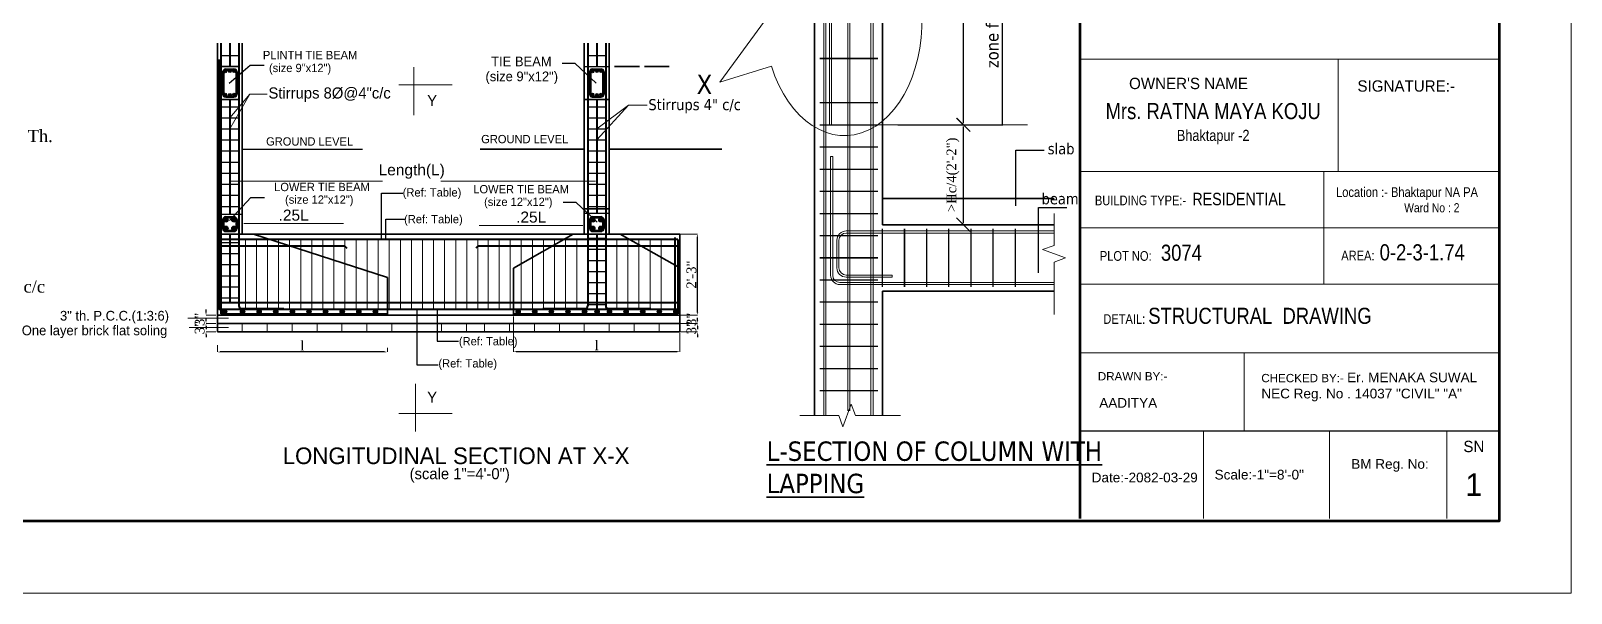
# Model space of a CAD drawing. Header units: inches. Extents: x -12073856 to 12321241, y -1226296 to 1319224.
# Drawn here: x 122384 to 123496, y 44299 to 44705 of the extents above; entities that cross this region are included whole.
import ezdxf

# ---------------------------------------------------------------- set-up
doc = ezdxf.new("R2010")
doc.units = ezdxf.units.IN
doc.header["$MEASUREMENT"] = 0
doc.header["$PDMODE"] = 35
doc.linetypes.add('ACAD_ISO04W100', pattern=[30, 24, -3, 0, -3])
for name, color, linetype, lineweight in [('BORDER', 7, 'Continuous', 60), ('cl', 4, 'ACAD_ISO04W100', 15), ('DIM', 6, 'Continuous', 9), ('DIMENTION', 140, 'Continuous', 0), ('dimentions', 5, 'Continuous', 9), ('Hatch', 9, 'Continuous', 9), ('OUTLINE', 1, 'Continuous', 25), ('REINFORCEMENT', 2, 'Continuous', 40), ('Sill', 4, 'Continuous', 0), ('STIRRUPS', 14, 'Continuous', 18), ('TEXT', 255, 'Continuous', 35), ('tiles', 30, 'Continuous', 5), ('TRENCH', 1, 'Continuous', 35), ('TXT', 114, 'Continuous', 13), ('WALL', 1, 'Continuous', 30), ('Window', 3, 'Continuous', 0)]:
    doc.layers.add(name, color=color, linetype=linetype, lineweight=lineweight)
doc.styles.add('CEN', font='GOTHIC.TTF')
doc.styles.add('PAGE LAYOUT', font='comic.ttf', dxfattribs={"height": 8})
doc.styles.add('S-111', font='tahoma.ttf', dxfattribs={"height": 8})
doc.styles.add('SEN', font='GOTHIC.TTF')
doc.styles.get("Standard").update_dxf_attribs({"font": 'arial.ttf'})
doc.styles.add('style4', font='ARIALN.TTF', dxfattribs={"height": 11})
doc.styles.add('TAHOMA', font='tahoma.ttf', dxfattribs={"height": 9})
doc.styles.add('Text', font='GOTHIC.TTF', dxfattribs={"height": 6})
doc.styles.add('TEXT-4', font='times.ttf', dxfattribs={"height": 7})
doc.styles.add('TIMES 48', font='times.ttf', dxfattribs={"height": 4})
doc.styles.add('times new roman', font='times.ttf', dxfattribs={"height": 7})
doc.dimstyles.new('ARROW', dxfattribs={"dimscale": 96, "dimtxt": 9, "dimasz": 0.125, "dimexe": 0.078125, "dimexo": 0.09375, "dimgap": 0.03125, "dimtad": 1, "dimdec": 0, "dimzin": 3, "dimdsep": 46, "dimlunit": 4, "dimtxsty": 'TAHOMA', "dimcen": 0.09375, "dimclrd": 256, "dimclre": 256, "dimclrt": 256, "dimadec": 0, "dimazin": 0, "dimtfac": 1, "dimtdec": 0, "dimtmove": 0, "dimatfit": 3, "dimfxl": 1, "dimfrac": 2, "dimtolj": 1, "dimtzin": 0, "dimarcsym": 0})
doc.dimstyles.new('DIM-4', dxfattribs={"dimtxt": 4, "dimasz": 2, "dimexe": 0, "dimexo": 1, "dimgap": 1, "dimtad": 1, "dimdec": 0, "dimlfac": 0.5, "dimzin": 3, "dimdsep": 46, "dimlunit": 4, "dimtxsty": 'TEXT-4', "dimcen": 0.09, "dimadec": 0, "dimazin": 0, "dimtfac": 1, "dimtdec": 0, "dimtix": 1, "dimtofl": 0, "dimtmove": 2, "dimatfit": 2, "dimfxl": 1, "dimtolj": 1, "dimtzin": 0, "dimlwe": 5, "dimarcsym": 0})
doc.dimstyles.new("gan2'", dxfattribs={"dimscale": 96, "dimtxt": 0.09375, "dimasz": 0.012, "dimexe": 0.09375, "dimexo": 0.15625, "dimgap": 0.03, "dimtad": 1, "dimdec": 1, "dimlfac": 0.25, "dimzin": 3, "dimdsep": 46, "dimlunit": 4, "dimtxsty": 'times new roman', "dimblk": 'gg', "dimcen": 0.09375, "dimdle": 0.09375, "dimse1": 1, "dimse2": 1, "dimclre": 34, "dimadec": 0, "dimazin": 0, "dimtfac": 1, "dimtdec": 1, "dimtix": 1, "dimtmove": 0, "dimatfit": 3, "dimfxl": 1, "dimfrac": 2, "dimtolj": 1, "dimtzin": 1, "dimarcsym": 0})
doc.dimstyles.new('my dimension', dxfattribs={"dimtxt": 8, "dimasz": 1, "dimexe": 6, "dimexo": 12, "dimgap": 2, "dimtad": 1, "dimdec": 0, "dimrnd": 1.38778e-17, "dimzin": 4, "dimdsep": 46, "dimlunit": 3, "dimtxsty": 'Standard', "dimblk": 'ARROW', "dimcen": 0, "dimse1": 1, "dimse2": 1, "dimclrd": 256, "dimclre": 256, "dimclrt": 256, "dimadec": 5, "dimazin": 0, "dimtfac": 1, "dimtdec": 0, "dimtix": 1, "dimtmove": 2, "dimatfit": 1, "dimfxl": 1, "dimtolj": 1, "dimtzin": 0, "dimlwd": -1, "dimlwe": -1, "dimarcsym": 0})

# ---------------------------------------------------------------- blocks, each defined once
blk = doc.blocks.new('*D863')
at = {"layer": 'Defpoints', "color": 0, "transparency": 16777216}
for p in [(880178.7, -15199.2), (880298.9, -15211.2), (880178.7, -15225.6)]:
    blk.add_point(p, dxfattribs=at)
at = {"layer": 'DIM', "color": 0, "lineweight": 5, "transparency": 16777216}
for p, q in [((880178.7, -15200.2), (880178.7, -15225.6)), ((880298.9, -15212.2), (880298.9, -15225.6))]:
    blk.add_line(p, q, dxfattribs=at)
at = {"layer": 'DIM', "color": 0, "lineweight": -2, "transparency": 16777216}
blk.add_line((880296.9, -15225.6), (880180.7, -15225.6), dxfattribs=at)
at = {"layer": 'DIM', "color": 0, "transparency": 16777216}
for points in [[(880180.7, -15225.2), (880180.7, -15225.9), (880178.7, -15225.6)], [(880296.9, -15225.2), (880296.9, -15225.9), (880298.9, -15225.6)]]:
    blk.add_solid(points, dxfattribs=at)
at = {"layer": 'DIM', "color": 0, "transparency": 16777216, "insert": (880238.8, -15221), "char_height": 7, "attachment_point": 5, "style": 'TEXT-4'}
blk.add_mtext('\\A1;l', dxfattribs=at)
blk = doc.blocks.new('*D864')
at = {"layer": 'Defpoints', "color": 0, "transparency": 16777216}
for p in [(879964.8, -15219.8), (880087.6, -15221.7), (879964.8, -15225.8)]:
    blk.add_point(p, dxfattribs=at)
at = {"layer": 'DIM', "color": 0, "lineweight": 5, "transparency": 16777216}
for p, q in [((879964.8, -15220.8), (879964.8, -15225.8)), ((880087.6, -15222.7), (880087.6, -15225.8))]:
    blk.add_line(p, q, dxfattribs=at)
at = {"layer": 'DIM', "color": 0, "lineweight": -2, "transparency": 16777216}
blk.add_line((880085.6, -15225.8), (879966.8, -15225.8), dxfattribs=at)
at = {"layer": 'DIM', "color": 0, "transparency": 16777216}
for points in [[(879966.8, -15225.5), (879966.8, -15226.2), (879964.8, -15225.8)], [(880085.6, -15225.5), (880085.6, -15226.2), (880087.6, -15225.8)]]:
    blk.add_solid(points, dxfattribs=at)
at = {"layer": 'DIM', "color": 0, "transparency": 16777216, "insert": (880026.2, -15221.2), "char_height": 7, "attachment_point": 5, "style": 'TEXT-4'}
blk.add_mtext('\\A1;l', dxfattribs=at)
blk = doc.blocks.new('*D865')
at = {"layer": 'Defpoints', "color": 0, "transparency": 16777216}
for p in [(879956.6, -15199.2), (879964.8, -15199.2), (879964.8, -15205.2)]:
    blk.add_point(p, dxfattribs=at)
at = {"layer": 'DIM', "color": 0, "lineweight": -2, "transparency": 16777216}
for p, q in [((879956.6, -15197.2), (879956.6, -15195.2)), ((879956.6, -15207.2), (879956.6, -15209.2))]:
    blk.add_line(p, q, dxfattribs=at)
at = {"layer": 'DIM', "color": 0, "lineweight": 5, "transparency": 16777216}
for p, q in [((879963.8, -15199.2), (879956.6, -15199.2)), ((879963.8, -15205.2), (879956.6, -15205.2))]:
    blk.add_line(p, q, dxfattribs=at)
at = {"layer": 'DIM', "color": 0, "transparency": 16777216}
for points in [[(879956.2, -15197.2), (879956.9, -15197.2), (879956.6, -15199.2)], [(879956.2, -15207.2), (879956.9, -15207.2), (879956.6, -15205.2)]]:
    blk.add_solid(points, dxfattribs=at)
at = {"layer": 'DIM', "color": 0, "transparency": 16777216, "insert": (879952, -15202.2), "char_height": 7, "attachment_point": 5, "rotation": 90, "style": 'TEXT-4'}
blk.add_mtext('\\A1;3"', dxfattribs=at)
blk = doc.blocks.new('*D866')
at = {"layer": 'Defpoints', "color": 0, "transparency": 16777216}
for p in [(879956.6, -15205.2), (879964.8, -15205.2), (879964.8, -15211.2)]:
    blk.add_point(p, dxfattribs=at)
at = {"layer": 'DIM', "color": 0, "lineweight": -2, "transparency": 16777216}
for p, q in [((879956.6, -15203.2), (879956.6, -15201.2)), ((879956.6, -15213.2), (879956.6, -15215.2))]:
    blk.add_line(p, q, dxfattribs=at)
at = {"layer": 'DIM', "color": 0, "lineweight": 5, "transparency": 16777216}
for p, q in [((879963.8, -15205.2), (879956.6, -15205.2)), ((879963.8, -15211.2), (879956.6, -15211.2))]:
    blk.add_line(p, q, dxfattribs=at)
at = {"layer": 'DIM', "color": 0, "transparency": 16777216}
for points in [[(879956.2, -15203.2), (879956.9, -15203.2), (879956.6, -15205.2)], [(879956.2, -15213.2), (879956.9, -15213.2), (879956.6, -15211.2)]]:
    blk.add_solid(points, dxfattribs=at)
at = {"layer": 'DIM', "color": 0, "transparency": 16777216, "insert": (879952, -15208.2), "char_height": 7, "attachment_point": 5, "rotation": 90, "style": 'TEXT-4'}
blk.add_mtext('\\A1;3"', dxfattribs=at)
blk = doc.blocks.new('*D867')
at = {"layer": 'Defpoints', "color": 0, "transparency": 16777216}
for p in [(880298, -15140.6), (880311.8, -15140.6), (880298, -15199.2)]:
    blk.add_point(p, dxfattribs=at)
at = {"layer": 'DIM', "color": 0, "lineweight": 5, "transparency": 16777216}
for p, q in [((880299, -15140.6), (880311.8, -15140.6)), ((880299, -15199.2), (880311.8, -15199.2))]:
    blk.add_line(p, q, dxfattribs=at)
at = {"layer": 'DIM', "color": 0, "lineweight": -2, "transparency": 16777216}
blk.add_line((880311.8, -15197.2), (880311.8, -15142.6), dxfattribs=at)
at = {"layer": 'DIM', "color": 0, "transparency": 16777216}
for points in [[(880311.5, -15142.6), (880312.2, -15142.6), (880311.8, -15140.6)], [(880311.5, -15197.2), (880312.2, -15197.2), (880311.8, -15199.2)]]:
    blk.add_solid(points, dxfattribs=at)
at = {"layer": 'DIM', "color": 0, "transparency": 16777216, "insert": (880307.3, -15169.9), "char_height": 7, "attachment_point": 5, "rotation": 90, "style": 'TEXT-4'}
blk.add_mtext('\\A1;2\'-3"', dxfattribs=at)
blk = doc.blocks.new('*D868')
at = {"layer": 'Defpoints', "color": 0, "transparency": 16777216}
for p in [(880298, -15199.2), (880311.8, -15199.2), (880298, -15205.2)]:
    blk.add_point(p, dxfattribs=at)
at = {"layer": 'DIM', "color": 0, "lineweight": 5, "transparency": 16777216}
for p, q in [((880299, -15199.2), (880311.8, -15199.2)), ((880299, -15205.2), (880311.8, -15205.2))]:
    blk.add_line(p, q, dxfattribs=at)
at = {"layer": 'DIM', "color": 0, "lineweight": -2, "transparency": 16777216}
for p, q in [((880311.8, -15197.2), (880311.8, -15195.2)), ((880311.8, -15207.2), (880311.8, -15209.2))]:
    blk.add_line(p, q, dxfattribs=at)
at = {"layer": 'DIM', "color": 0, "transparency": 16777216}
for points in [[(880311.5, -15197.2), (880312.2, -15197.2), (880311.8, -15199.2)], [(880311.5, -15207.2), (880312.2, -15207.2), (880311.8, -15205.2)]]:
    blk.add_solid(points, dxfattribs=at)
at = {"layer": 'DIM', "color": 0, "transparency": 16777216, "insert": (880307.3, -15202.2), "char_height": 7, "attachment_point": 5, "rotation": 90, "style": 'TEXT-4'}
blk.add_mtext('\\A1;3"', dxfattribs=at)
blk = doc.blocks.new('*D869')
at = {"layer": 'Defpoints', "color": 0, "transparency": 16777216}
for p in [(880298, -15205.2), (880298, -15211.2), (880311.8, -15205.2)]:
    blk.add_point(p, dxfattribs=at)
at = {"layer": 'DIM', "color": 0, "lineweight": -2, "transparency": 16777216}
for p, q in [((880311.8, -15203.2), (880311.8, -15201.2)), ((880311.8, -15213.2), (880311.8, -15215.2))]:
    blk.add_line(p, q, dxfattribs=at)
at = {"layer": 'DIM', "color": 0, "lineweight": 5, "transparency": 16777216}
for p, q in [((880299, -15205.2), (880311.8, -15205.2)), ((880299, -15211.2), (880311.8, -15211.2))]:
    blk.add_line(p, q, dxfattribs=at)
at = {"layer": 'DIM', "color": 0, "transparency": 16777216}
for points in [[(880311.5, -15203.2), (880312.2, -15203.2), (880311.8, -15205.2)], [(880311.5, -15213.2), (880312.2, -15213.2), (880311.8, -15211.2)]]:
    blk.add_solid(points, dxfattribs=at)
at = {"layer": 'DIM', "color": 0, "transparency": 16777216, "insert": (880307.3, -15208.2), "char_height": 7, "attachment_point": 5, "rotation": 90, "style": 'TEXT-4'}
blk.add_mtext('\\A1;3"', dxfattribs=at)
blk = doc.blocks.new('ARROW')
at = {"layer": 'Hatch'}
h = blk.add_hatch(color=256, dxfattribs=at)
h.dxf.hatch_style = 1
h.paths.add_polyline_path([(12191115.8, -1270860.1), (12191485.4, -1270660.1), (12191115.8, -1270660.1)])
for p, q in [((12191115.8, -1270860.1), (12191115.8, -1270060.1)), ((12191015.8, -1270160.1), (12196382.9, -1270160.1)), ((12191485.4, -1270660.1), (12190746.1, -1270660.1)), ((12190746.1, -1270660.1), (12191115.8, -1270860.1)), ((12191485.4, -1270660.1), (12191115.8, -1270860.1))]:
    blk.add_line(p, q, dxfattribs=at)
blk = doc.blocks.new('*D860')
at = {"layer": 'Defpoints', "color": 0, "transparency": 16777216}
for p in [(880238.9, -15102.5), (879973.8, -15140.6), (880238.9, -15140.6)]:
    blk.add_point(p, dxfattribs=at)
at = {"layer": 'dimentions', "transparency": 16777216}
for p, q in [((879974.8, -15102.5), (880084.2, -15102.5)), ((880237.9, -15102.5), (880126.2, -15102.5))]:
    blk.add_line(p, q, dxfattribs=at)
at = {"layer": 'dimentions', "transparency": 16777216, "rotation": 180}
blk.add_blockref('ARROW', (879973.8, -15102.5), dxfattribs=at)
at = {"layer": 'dimentions', "transparency": 16777216}
blk.add_blockref('ARROW', (880238.9, -15102.5), dxfattribs=at)
at = {"layer": 'dimentions', "transparency": 16777216, "insert": (880105.2, -15095.4), "char_height": 8, "attachment_point": 5}
blk.add_mtext('\\A1;Length(L)', dxfattribs=at)
blk = doc.blocks.new('*D861')
at = {"layer": 'cl', "linetype": 'Continuous', "transparency": 16777216}
blk.add_line((879983.8, -15133.1), (880056, -15133.1), dxfattribs=at)
at = {"layer": 'Defpoints', "color": 0, "linetype": 'Continuous', "transparency": 16777216}
for p in [(880057, -15133.1), (879982.8, -15140.6), (880057, -15149.3)]:
    blk.add_point(p, dxfattribs=at)
at = {"layer": 'cl', "linetype": 'Continuous', "transparency": 16777216, "rotation": 180}
blk.add_blockref('ARROW', (879982.8, -15133.1), dxfattribs=at)
at = {"layer": 'cl', "linetype": 'Continuous', "transparency": 16777216}
blk.add_blockref('ARROW', (880057, -15133.1), dxfattribs=at)
at = {"layer": 'cl', "linetype": 'Continuous', "lineweight": 30, "transparency": 16777216, "insert": (880019.9, -15127), "char_height": 8, "attachment_point": 5}
blk.add_mtext('\\A1;.25L', dxfattribs=at)
blk = doc.blocks.new('*D862')
at = {"layer": 'cl', "linetype": 'Continuous', "transparency": 16777216}
blk.add_line((880154, -15134.5), (880228.9, -15134.5), dxfattribs=at)
at = {"layer": 'Defpoints', "color": 0, "linetype": 'Continuous', "transparency": 16777216}
for p in [(880229.9, -15134.5), (880229.9, -15140.6), (880153, -15149.3)]:
    blk.add_point(p, dxfattribs=at)
at = {"layer": 'cl', "linetype": 'Continuous', "transparency": 16777216, "rotation": 180}
blk.add_blockref('ARROW', (880153, -15134.5), dxfattribs=at)
at = {"layer": 'cl', "linetype": 'Continuous', "transparency": 16777216}
blk.add_blockref('ARROW', (880229.9, -15134.5), dxfattribs=at)
at = {"layer": 'cl', "linetype": 'Continuous', "lineweight": 30, "transparency": 16777216, "insert": (880191.5, -15128.4), "char_height": 8, "attachment_point": 5}
blk.add_mtext('\\A1;.25L', dxfattribs=at)
blk = doc.blocks.new('gg')
at = {"layer": 'DIM'}
for p, q in [((-4.24, -4.24), (4.24, 4.24)), ((0, 6), (0, -6))]:
    blk.add_line(p, q, dxfattribs=at)
blk = doc.blocks.new('*D902')
at = {"layer": 'Defpoints', "color": 0, "lineweight": -2, "transparency": 16777216}
for p in [(78053, 75275.3), (78128.7, 75275.3), (78090.6, 75203.2)]:
    blk.add_point(p, dxfattribs=at)
at = {"layer": 'DIM', "color": 0, "lineweight": -2, "transparency": 16777216}
blk.add_line((78128.7, 75204.3), (78128.7, 75274.2), dxfattribs=at)
at = {"layer": 'DIM', "color": 0, "lineweight": -2, "transparency": 16777216, "xscale": 1.152, "yscale": 1.152, "zscale": 1.152}
for p, rotation in [((78128.7, 75275.3), 90), ((78128.7, 75203.2), 270)]:
    blk.add_blockref('gg', p, dxfattribs=dict(at, rotation=rotation))
at = {"layer": 'DIM', "color": 0, "transparency": 16777216, "insert": (78121.2, 75239.2), "char_height": 7, "attachment_point": 5, "rotation": 90, "style": 'times new roman'}
blk.add_mtext('\\A1;>Hc/4(2\'-2")', dxfattribs=at)
blk = doc.blocks.new('*D903')
at = {"layer": 'Defpoints', "color": 0, "lineweight": -2, "transparency": 16777216}
for p in [(78128.8, 75527), (78128.8, 75527), (78053, 75275.3)]:
    blk.add_point(p, dxfattribs=at)
at = {"layer": 'DIM', "color": 0, "lineweight": -2, "transparency": 16777216}
blk.add_line((78128.8, 75276.5), (78128.8, 75525.8), dxfattribs=at)
at = {"layer": 'DIM', "color": 0, "lineweight": -2, "transparency": 16777216, "xscale": 1.152, "yscale": 1.152, "zscale": 1.152}
for p, rotation in [((78128.8, 75527), 90), ((78128.8, 75275.3), 270)]:
    blk.add_blockref('gg', p, dxfattribs=dict(at, rotation=rotation))
at = {"layer": 'DIM', "color": 0, "transparency": 16777216, "insert": (78121.2, 75401.2), "char_height": 7, "attachment_point": 5, "rotation": 90, "style": 'times new roman'}
blk.add_mtext('\\A1;<Hc/2(4\'-4")', dxfattribs=at)
blk = doc.blocks.new('*D904')
at = {"layer": 'Defpoints', "color": 0, "lineweight": -2, "transparency": 16777216}
for p in [(78157, 75527), (78157, 75527), (78081.2, 75275.3)]:
    blk.add_point(p, dxfattribs=at)
at = {"layer": 'DIM', "lineweight": -2, "transparency": 16777216}
for p, q in [((78156.9, 75527), (78156.9, 75527)), ((78157, 75275.5), (78157, 75526.9)), ((78081.3, 75275.3), (78157.1, 75275.3))]:
    blk.add_line(p, q, dxfattribs=at)
for points in [[(78157, 75526.9), (78157, 75526.9), (78157, 75527)], [(78157, 75275.5), (78157, 75275.5), (78157, 75275.3)]]:
    blk.add_solid(points, dxfattribs=at)
at = {"layer": 'DIM', "transparency": 16777216, "insert": (78150.9, 75401.2), "char_height": 9, "attachment_point": 5, "rotation": 90, "style": 'TAHOMA'}
blk.add_mtext('\\A1;zone for splicing of column bars', dxfattribs=at)
blk = doc.blocks.new('REIURETT')
at = {"layer": 'DIMENTION'}
for points in [[(879972.5, -15130.4, 1), (879969.5, -15130.4, 1)], [(879969.5, -15136.4, 1), (879972.5, -15136.4, 1)], [(879975.2, -15130.4, 1), (879978.2, -15130.4, 1)], [(879975.2, -15136.4, 1), (879978.2, -15136.4, 1)], [(880237.6, -15130.4, 1), (880234.6, -15130.4, 1)], [(880234.6, -15136.4, 1), (880237.6, -15136.4, 1)], [(880240.3, -15130.4, 1), (880243.3, -15130.4, 1)], [(880240.3, -15136.4, 1), (880243.3, -15136.4, 1)], [(879968.5, -15196.7, 1), (879971.5, -15196.7, 1)], [(879981.5, -15196.7, 1), (879984.5, -15196.7, 1)], [(879993.5, -15196.7, 1), (879996.5, -15196.7, 1)], [(880008.6, -15196.7, 0.339525), (880007.4, -15195.2), (880006.6, -15195.2, 0.339525), (880005.5, -15196.7, 0.359682), (880006.7, -15198.2), (880007.3, -15198.2, 0.359682)], [(880020.6, -15196.7, 0.339525), (880019.4, -15195.2), (880018.6, -15195.2, 0.339525), (880017.5, -15196.7, 0.359682), (880018.7, -15198.2), (880019.3, -15198.2, 0.359682)], [(880032.6, -15196.7, 0.339525), (880031.4, -15195.2), (880030.6, -15195.2, 0.339525), (880029.5, -15196.7, 0.359682), (880030.7, -15198.2), (880031.3, -15198.2, 0.359682)], [(880044.6, -15196.7, 0.339525), (880043.4, -15195.2), (880042.6, -15195.2, 0.339525), (880041.5, -15196.7, 0.359682), (880042.7, -15198.2), (880043.3, -15198.2, 0.359682)], [(880056.6, -15196.7, 0.339525), (880055.4, -15195.2), (880054.6, -15195.2, 0.339525), (880053.5, -15196.7, 0.359682), (880054.7, -15198.2), (880055.3, -15198.2, 0.359682)], [(880068.6, -15196.7, 0.339525), (880067.4, -15195.2), (880066.6, -15195.2, 0.339525), (880065.5, -15196.7, 0.359682), (880066.7, -15198.2), (880067.3, -15198.2, 0.359682)], [(880080.6, -15196.7, 0.339525), (880079.4, -15195.2), (880078.6, -15195.2, 0.339525), (880077.5, -15196.7, 0.359682), (880078.7, -15198.2), (880079.3, -15198.2, 0.359682)], [(880183.7, -15196.7, 0.339525), (880182.5, -15195.2), (880181.7, -15195.2, 0.339525), (880180.6, -15196.7, 0.359682), (880181.9, -15198.2), (880182.4, -15198.2, 0.359682)], [(880195.7, -15196.7, 0.339525), (880194.5, -15195.2), (880193.7, -15195.2, 0.339525), (880192.6, -15196.7, 0.359682), (880193.9, -15198.2), (880194.4, -15198.2, 0.359682)], [(880207.7, -15196.7, 0.339525), (880206.5, -15195.2), (880205.7, -15195.2, 0.339525), (880204.6, -15196.7, 0.359682), (880205.9, -15198.2), (880206.4, -15198.2, 0.359682)], [(880219.7, -15196.7, 0.339525), (880218.5, -15195.2), (880217.7, -15195.2, 0.339525), (880216.6, -15196.7, 0.359682), (880217.9, -15198.2), (880218.4, -15198.2, 0.359682)], [(880231.7, -15196.7, 0.339525), (880230.5, -15195.2), (880229.7, -15195.2, 0.339525), (880228.6, -15196.7, 0.359682), (880229.9, -15198.2), (880230.4, -15198.2, 0.359682)], [(880240.7, -15196.7, 0.339525), (880239.5, -15195.2), (880238.7, -15195.2, 0.339525), (880237.6, -15196.7, 0.359682), (880238.9, -15198.2), (880239.4, -15198.2, 0.359682)], [(880249.7, -15196.7, 0.339525), (880248.5, -15195.2), (880247.7, -15195.2, 0.339525), (880246.6, -15196.7, 0.359682), (880247.9, -15198.2), (880248.4, -15198.2, 0.359682)], [(880261.7, -15196.7, 0.339525), (880260.5, -15195.2), (880259.7, -15195.2, 0.339525), (880258.6, -15196.7, 0.359682), (880259.9, -15198.2), (880260.4, -15198.2, 0.359682)], [(880273.7, -15196.7, 0.339525), (880272.5, -15195.2), (880271.7, -15195.2, 0.339525), (880270.6, -15196.7, 0.359682), (880271.9, -15198.2), (880272.4, -15198.2, 0.359682)], [(880285.7, -15196.7, 0.339525), (880284.5, -15195.2), (880283.7, -15195.2, 0.339525), (880282.6, -15196.7, 0.359682), (880283.9, -15198.2), (880284.4, -15198.2, 0.359682)], [(880297.7, -15196.7, 0.339525), (880296.5, -15195.2), (880295.7, -15195.2, 0.339525), (880294.6, -15196.7, 0.359682), (880295.9, -15198.2), (880296.4, -15198.2, 0.359682)]]:
    blk.add_hatch(color=256, dxfattribs=at).paths.add_polyline_path(points)
at = {"layer": 'dimentions'}
for points in [[(879971.4, -15023.2, 1), (879969.6, -15023.2, 1)], [(879974.7, -15022.9, 1), (879972.9, -15022.9, 1)], [(879977.7, -15023.1, 1), (879975.9, -15023.1, 1)], [(880236.7, -15023.2, 1), (880234.9, -15023.2, 1)], [(880240, -15022.9, 1), (880238.2, -15022.9, 1)], [(880242.9, -15023.1, 1), (880241.1, -15023.1, 1)], [(879971.4, -15039.7, -1), (879969.6, -15039.7, -1)], [(879974.7, -15040, -1), (879972.9, -15040, -1)], [(879977.7, -15039.8, -1), (879975.9, -15039.8, -1)], [(880236.7, -15039.7, -1), (880234.9, -15039.7, -1)], [(880240, -15040, -1), (880238.2, -15040, -1)], [(880242.9, -15039.8, -1), (880241.1, -15039.8, -1)]]:
    blk.add_hatch(color=256, dxfattribs=at).paths.add_polyline_path(points)
at = {"layer": 'DIM'}
for p, q in [((880106.7, -15054.7), (880106.7, -15020.1)), ((880095.9, -15032.8), (880134.4, -15032.8)), ((879973.8, -15064.6), (879988.3, -15039.5)), ((879973.8, -15056.6), (879988.3, -15039.5)), ((880000.8, -15039.5), (879988.3, -15039.5)), ((880238.9, -15072.6), (880261.8, -15047.5)), ((880238.9, -15064.6), (880261.8, -15047.5)), ((880275.3, -15047.5), (880261.8, -15047.5)), ((879943.4, -15201.3), (879972.9, -15201.3)), ((879944.3, -15208.2), (879972.9, -15208.2)), ((880108, -15248.7), (880108, -15283.3)), ((880095.9, -15270.3), (880134.4, -15270.3))]:
    blk.add_line(p, q, dxfattribs=at)
at = {"layer": 'DIM', "color": 1}
for p, q in [((879982.8, -15205.2), (879982.8, -15211.2)), ((880000.8, -15205.2), (880000.8, -15211.2)), ((880018.8, -15205.2), (880018.8, -15211.2)), ((880036.8, -15205.2), (880036.8, -15211.2)), ((880054.8, -15205.2), (880054.8, -15211.2)), ((880072.8, -15205.2), (880072.8, -15211.2)), ((880090.8, -15205.2), (880090.8, -15211.2)), ((880108.8, -15205.2), (880108.8, -15211.2)), ((880126.8, -15205.2), (880126.8, -15211.2)), ((880144.8, -15205.2), (880144.8, -15211.2)), ((880157.9, -15205.2), (880157.9, -15211.2)), ((880175.9, -15205.2), (880175.9, -15211.2)), ((880193.9, -15205.2), (880193.9, -15211.2)), ((880211.9, -15205.2), (880211.9, -15211.2)), ((880229.9, -15205.2), (880229.9, -15211.2)), ((880247.9, -15205.2), (880247.9, -15211.2)), ((880265.9, -15205.2), (880265.9, -15211.2)), ((880283.9, -15205.2), (880283.9, -15211.2))]:
    blk.add_line(p, q, dxfattribs=at)
at = {"layer": 'dimentions'}
blk.add_line((880227, -15140.6), (880251, -15140.6), dxfattribs=at)
at = {"layer": 'OUTLINE', "lineweight": -2}
for p, q in [((879967.3, -15011.5), (879980.3, -15011.5)), ((880232.4, -15011.5), (880245.4, -15011.5)), ((879967.3, -15048.6), (879980.3, -15048.6)), ((879967.3, -15056.6), (879980.3, -15056.6)), ((879967.3, -15056.6), (879980.3, -15056.6)), ((880232.4, -15048.6), (880245.4, -15048.6)), ((880232.4, -15056.6), (880245.4, -15056.6)), ((880232.4, -15056.6), (880245.4, -15056.6)), ((879967.3, -15064.6), (879980.3, -15064.6)), ((880232.4, -15064.6), (880245.4, -15064.6)), ((879967.3, -15072.6), (879980.3, -15072.6)), ((880232.4, -15072.6), (880245.4, -15072.6)), ((879967.3, -15080.6), (879980.3, -15080.6)), ((879967.3, -15088.6), (879980.3, -15088.6)), ((880232.4, -15080.6), (880245.4, -15080.6)), ((880232.4, -15088.6), (880245.4, -15088.6)), ((879967.3, -15096.6), (879980.3, -15096.6)), ((880232.4, -15096.6), (880245.4, -15096.6)), ((879967.3, -15104.6), (879980.3, -15104.6)), ((879967.3, -15112.6), (879980.3, -15112.6)), ((880232.4, -15104.6), (880245.4, -15104.6)), ((880232.4, -15112.6), (880245.4, -15112.6)), ((879967.3, -15120.6), (879980.3, -15120.6)), ((880232.4, -15120.6), (880245.4, -15120.6)), ((879967.3, -15146.7), (879980.3, -15146.7)), ((879967.3, -15154.7), (879980.3, -15154.7)), ((879967.3, -15162.7), (879980.3, -15162.7)), ((879967.3, -15170.7), (879980.3, -15170.7)), ((879967.3, -15178.7), (879980.3, -15178.7)), ((879967.3, -15186.7), (879980.3, -15186.7))]:
    blk.add_line(p, q, dxfattribs=at)
at = {"layer": 'OUTLINE'}
for p, q in [((880232.4, -15143.6), (880245.4, -15143.6)), ((880232.4, -15143.6), (880245.4, -15143.6)), ((880232.4, -15151.6), (880245.4, -15151.6)), ((880232.4, -15159.6), (880245.4, -15159.6)), ((880232.4, -15167.6), (880245.4, -15167.6)), ((880232.4, -15175.6), (880245.4, -15175.6)), ((880232.4, -15183.6), (880245.4, -15183.6)), ((880232.4, -15191.6), (880245.4, -15191.6))]:
    blk.add_line(p, q, dxfattribs=at)
at = {"layer": 'REINFORCEMENT', "color": 7}
for p, q in [((879967.3, -15002.6), (879967.3, -15127.5)), ((879973.8, -15002.6), (879973.8, -15019.5)), ((879980.3, -15002.6), (879980.3, -15127.5)), ((880232.4, -15002.6), (880232.4, -15043.5)), ((880238.9, -15002.6), (880238.9, -15019.5)), ((880245.4, -15002.6), (880245.4, -15043.5)), ((879965.8, -15014.4), (879965.8, -15195.2)), ((879968.8, -15023.5), (879968.8, -15039.5)), ((879969.3, -15024), (879969.3, -15039)), ((879970.8, -15021.5), (879976.8, -15021.5)), ((879971.3, -15022), (879976.3, -15022)), ((879978.3, -15024), (879978.3, -15039)), ((879978.8, -15023.5), (879978.8, -15039.5)), ((880233.9, -15023.5), (880233.9, -15039.5)), ((880234.4, -15024), (880234.4, -15039)), ((880235.9, -15021.5), (880241.9, -15021.5)), ((880236.4, -15022), (880241.4, -15022)), ((880243.4, -15024), (880243.4, -15039)), ((880243.9, -15023.5), (880243.9, -15039.5)), ((879970.8, -15041.5), (879976.8, -15041.5)), ((879971.3, -15041), (879976.3, -15041)), ((879973.8, -15043.5), (879973.8, -15126.2)), ((880232.4, -15043.5), (880232.4, -15127.5)), ((880235.9, -15041.5), (880241.9, -15041.5)), ((880236.4, -15041), (880241.4, -15041)), ((880238.9, -15043.5), (880238.9, -15125.4)), ((880245.4, -15043.5), (880245.4, -15127.5)), ((879967.3, -15127.5), (879967.3, -15198.2)), ((879968.8, -15130.2), (879968.8, -15136.6)), ((879969.3, -15130.7), (879969.3, -15136.1)), ((879970.8, -15128.2), (879976.8, -15128.2)), ((879971.3, -15128.7), (879976.3, -15128.7)), ((879978.3, -15130.7), (879978.3, -15136.1)), ((879978.8, -15130.2), (879978.8, -15136.6)), ((879980.3, -15127.5), (879980.3, -15192.5)), ((880232.4, -15127.5), (880232.4, -15192.5)), ((880233.9, -15130.2), (880233.9, -15136.6)), ((880234.4, -15130.7), (880234.4, -15136.1)), ((880235.9, -15128.2), (880241.9, -15128.2)), ((880236.4, -15128.7), (880241.4, -15128.7)), ((880243.4, -15130.7), (880243.4, -15136.1)), ((880243.9, -15130.2), (880243.9, -15136.6)), ((880245.4, -15127.5), (880245.4, -15192.5)), ((880146.2, -15144.6), (879965.8, -15144.6)), ((879970.8, -15138.6), (879976.8, -15138.6)), ((879971.3, -15138.1), (879976.3, -15138.1)), ((879973.8, -15140.6), (879973.8, -15190.3)), ((880297.4, -15144.6), (880146.2, -15144.6)), ((880235.9, -15138.6), (880241.9, -15138.6)), ((880236.4, -15138.1), (880241.4, -15138.1)), ((880239, -15140.6), (880238.9, -15195.2)), ((880295.4, -15143), (880295.4, -15195.2)), ((880297.4, -15144.6), (880297.4, -15195.2)), ((880057, -15149.3), (879965.8, -15149.3)), ((880057, -15149.3), (880058.4, -15150.7)), ((880153, -15149.3), (880151.6, -15150.7)), ((880297.4, -15149.3), (880153, -15149.3)), ((880057, -15190.3), (879965.8, -15190.3)), ((880297.4, -15190.3), (880057, -15190.3)), ((880146.2, -15195.2), (879965.8, -15195.2)), ((879967.3, -15198.2), (880087.6, -15198.2)), ((879982.3, -15194.5), (880012.8, -15194.5)), ((880297.4, -15195.2), (880146.2, -15195.2)), ((880178.7, -15198.2), (880297.4, -15198.2)), ((880199.9, -15194.5), (880230.4, -15194.5)), ((880247.4, -15194.5), (880277.9, -15194.5)), ((880297.5, -15192.2), (880297.5, -15198.2))]:
    blk.add_line(p, q, dxfattribs=at)
for centre, radius, start, end in [((879970.9, -15023.6), 2.09, 92.3771, 177.6229), ((879971.2, -15023.9), 1.92, 87.4386, 182.5614), ((879976.3, -15024), 2, 0, 90), ((879976.8, -15023.5), 2, 0, 90), ((880235.9, -15023.5), 2, 90, 180), ((880236.4, -15024), 2, 90, 180), ((880241.4, -15024), 2, 0, 90), ((880241.9, -15023.5), 2, 0, 90), ((879970.8, -15039.5), 2, 180, 270), ((879971.3, -15039), 2, 180, 270), ((879976.3, -15039), 2, 270, 0), ((879976.8, -15039.5), 2, 270, 0), ((880235.9, -15039.5), 2, 180, 270), ((880236.4, -15039), 2, 180, 270), ((880241.4, -15039), 2, 270, 0), ((880241.9, -15039.5), 2, 270, 0), ((879970.8, -15130.2), 2, 90, 180), ((879971.3, -15130.7), 2, 90, 180), ((879976.3, -15130.7), 2, 0, 90), ((879976.8, -15130.2), 2, 0, 90), ((880235.9, -15130.2), 2, 90, 180), ((880236.4, -15130.7), 2, 90, 180), ((880241.4, -15130.7), 2, 0, 90), ((880241.9, -15130.2), 2, 0, 90), ((879970.8, -15136.6), 2, 180, 270), ((879971.3, -15136.1), 2, 180, 270), ((879976.3, -15136.1), 2, 270, 0), ((879976.8, -15136.6), 2, 270, 0), ((880235.9, -15136.6), 2, 180, 270), ((880236.4, -15136.1), 2, 180, 270), ((880241.4, -15136.1), 2, 270, 0), ((880241.9, -15136.6), 2, 270, 0), ((879982.3, -15192.5), 2, 180, 270), ((880230.4, -15192.5), 2, 270, 0), ((880247.4, -15192.5), 2, 180, 270)]:
    blk.add_arc(centre, radius, start, end, dxfattribs=at)
at = {"layer": 'TEXT'}
for p, q in [((879964.8, -15002.6), (879964.8, -15211.2)), ((879982.8, -15002.6), (879982.8, -15140.6)), ((880229.9, -15002.6), (880229.9, -15140.6)), ((880247.9, -15002.6), (880247.9, -15140.6)), ((879966.8, -15019.5), (879980.8, -15019.5)), ((880251.8, -15019.5), (880269.8, -15019.5)), ((880273.3, -15019.5), (880291.3, -15019.5)), ((879966.8, -15043.5), (879980.8, -15043.5)), ((880229.9, -15043.5), (880247.9, -15043.5)), ((880154.6, -15079.2), (880229.9, -15079.2)), ((880247.9, -15079.2), (880329.3, -15079.2)), ((880229.9, -15122.4), (880247.9, -15122.4)), ((879964.8, -15140.6), (879982.8, -15140.6)), ((879982.8, -15140.6), (879990.8, -15140.6)), ((880146.2, -15140.6), (879990.8, -15140.6)), ((879990.8, -15140.6), (880087.6, -15172.1)), ((880146.2, -15140.6), (880298.9, -15140.6)), ((880221.9, -15140.6), (880178.7, -15165.2)), ((880229.9, -15140.6), (880247.9, -15140.6)), ((880255.9, -15140.6), (880298.9, -15165.1)), ((880298.9, -15175.2), (880298.9, -15140.6)), ((880178.7, -15165.2), (880178.7, -15199.2)), ((880298.9, -15165.2), (880298.9, -15211.2)), ((880087.6, -15172.1), (880087.6, -15199.2)), ((879964.8, -15199.2), (880090.8, -15199.2)), ((880090.8, -15199.2), (880146.2, -15199.2)), ((880175.9, -15199.2), (880146.2, -15199.2)), ((880175.9, -15199.2), (880298.9, -15199.2)), ((879964.8, -15205.2), (880146.2, -15205.2)), ((879964.8, -15205.2), (879964.8, -15211.2)), ((879964.8, -15211.2), (880146.2, -15211.2)), ((880146.2, -15205.2), (880298.9, -15205.2)), ((880146.2, -15211.2), (880298.9, -15211.2))]:
    blk.add_line(p, q, dxfattribs=at)
at = {"layer": 'tiles'}
for p, q in [((879985, -15195.2), (879985, -15144.6)), ((879993, -15195.2), (879993, -15144.6)), ((880001, -15195.2), (880001, -15144.6)), ((880009, -15195.2), (880009, -15144.6)), ((880017, -15195.2), (880017, -15144.6)), ((880025, -15195.2), (880025, -15144.6)), ((880033, -15195.2), (880033, -15144.6)), ((880041, -15195.2), (880041, -15144.6)), ((880049, -15195.2), (880049, -15144.6)), ((880057, -15195.2), (880057, -15144.6)), ((880065, -15195.2), (880065, -15144.6)), ((880073, -15195.2), (880073, -15144.6)), ((880081, -15195.2), (880081, -15144.6)), ((880089, -15195.2), (880089, -15144.6)), ((880097, -15195.2), (880097, -15144.6)), ((880105, -15195.2), (880105, -15144.6)), ((880113, -15195.2), (880113, -15144.6)), ((880121, -15195.2), (880121, -15144.6)), ((880129, -15195.2), (880129, -15144.6)), ((880137, -15195.2), (880137, -15144.6)), ((880145, -15195.2), (880145, -15144.6)), ((880153, -15195.2), (880153, -15144.6)), ((880160.4, -15195.2), (880160.4, -15144.6)), ((880160.4, -15195.2), (880160.4, -15144.6)), ((880168.4, -15195.2), (880168.4, -15144.6)), ((880176.4, -15195.2), (880176.4, -15144.6)), ((880184.4, -15195.2), (880184.4, -15144.6)), ((880192.4, -15195.2), (880192.4, -15144.6)), ((880200.4, -15195.2), (880200.4, -15144.6)), ((880208.4, -15195.2), (880208.4, -15144.6)), ((880216.4, -15195.2), (880216.4, -15144.6)), ((880224.4, -15195.2), (880224.4, -15144.6)), ((880253.4, -15195.2), (880253.4, -15144.6)), ((880261.4, -15195.2), (880261.4, -15144.6)), ((880269.4, -15195.2), (880269.4, -15144.6)), ((880277.4, -15195.2), (880277.4, -15144.6)), ((880285.4, -15195.2), (880285.4, -15144.6))]:
    blk.add_line(p, q, dxfattribs=at)
at = {"layer": 'TXT', "lineweight": 30}
blk.add_line((879982.8, -15079.2), (880069.7, -15079.2), dxfattribs=at)
at = {"layer": 'WALL', "lineweight": -2}
for p, q in [((879966.8, -15019.5), (879980.8, -15019.5)), ((880229.9, -15019.5), (880247.9, -15019.5)), ((879966.8, -15043.5), (879980.8, -15043.5)), ((880229.9, -15043.5), (880247.9, -15043.5)), ((879964.8, -15126.2), (879982.8, -15126.2)), ((880229.9, -15125.4), (880247.9, -15125.4)), ((879964.8, -15140.6), (880255.9, -15140.6)), ((879964.8, -15140.6), (879982.8, -15140.6)), ((880229.9, -15140.6), (880247.9, -15140.6))]:
    blk.add_line(p, q, dxfattribs=at)
for centre, radius in [((879970.5, -15023.2), 0.9), ((879973.8, -15022.9), 0.9), ((879976.8, -15023.1), 0.9), ((880235.8, -15023.2), 0.9), ((880239.1, -15022.9), 0.9), ((880242, -15023.1), 0.9), ((879970.5, -15039.7), 0.9), ((879973.8, -15040), 0.9), ((879976.8, -15039.8), 0.9), ((880235.8, -15039.7), 0.9), ((880239.1, -15040), 0.9), ((880242, -15039.8), 0.9), ((879971, -15130.4), 1.5), ((879971, -15136.4), 1.5), ((879976.7, -15130.4), 1.5), ((879976.7, -15136.4), 1.5), ((880236.1, -15130.4), 1.5), ((880236.1, -15136.4), 1.5), ((880241.8, -15130.4), 1.5), ((880241.8, -15136.4), 1.5), ((879970, -15196.7), 1.54), ((879983, -15196.7), 1.54), ((879995, -15196.7), 1.54), ((880007, -15196.7), 1.54), ((880019, -15196.7), 1.54), ((880031, -15196.7), 1.54), ((880043, -15196.7), 1.54), ((880055, -15196.7), 1.54), ((880067, -15196.7), 1.54), ((880079, -15196.7), 1.54), ((880182.1, -15196.7), 1.54), ((880194.1, -15196.7), 1.54), ((880206.1, -15196.7), 1.54), ((880218.1, -15196.7), 1.54), ((880230.1, -15196.7), 1.54), ((880239.1, -15196.7), 1.54), ((880248.1, -15196.7), 1.54), ((880260.1, -15196.7), 1.54), ((880272.1, -15196.7), 1.54), ((880284.1, -15196.7), 1.54), ((880296.1, -15196.7), 1.54)]:
    blk.add_circle(centre, radius, dxfattribs=at)
at = {"layer": 'TEXT', "ltscale": 0.5, "style": 'CEN'}
for s, p in [('PLINTH TIE BEAM', (879997.7, -15014.3)), ('(size 9"x12")', (880002.1, -15023.6)), ('GROUND LEVEL', (880000, -15076.7)), ('LOWER TIE BEAM', (880005.8, -15109.6)), ('(size 12"x12")', (880013.7, -15118.7)), ('LOWER TIE BEAM', (880149.7, -15111.2)), ('(size 12"x12")', (880157.5, -15120.3))]:
    blk.add_text(s, height=6, dxfattribs=at).set_placement(p)
at = {"layer": 'TEXT'}
for s, height, style, p in [('TIE BEAM', 7, 'Text', (880162.6, -15019.4)), ('(size 9"x12")', 7, 'Text', (880158.5, -15030.2)), ('Stirrups 8%%C@4"c/c', 8, 'Text', (880001.7, -15042.7)), ('Y', 8, 'Text', (880116.4, -15048.2)), ('GROUND LEVEL', 6, 'Text', (880155.4, -15075)), ('(Ref: Table)', 6, 'SEN', (880098.7, -15113.5)), ('(Ref: Table)', 6, 'SEN', (880099.7, -15132.8)), ('3" th. P.C.C.(1:3:6) ', 7, 'Text', (879851.1, -15203.1)), ('One layer brick flat soling', 7, 'Text', (879823.5, -15213.7)), ('(Ref: Table)', 6, 'SEN', (880139.3, -15221)), ('(Ref: Table)', 6, 'SEN', (880124.5, -15237)), ('Y', 8, 'Text', (880116.4, -15262.5)), ('LONGITUDINAL SECTION AT X-X', 12, 'Text', (880012, -15306.8)), ('(scale 1"=4\'-0")', 8, 'Text', (880103.7, -15317.7))]:
    blk.add_text(s, height=height, dxfattribs=dict(at, style=style)).set_placement(p)
at = {"layer": 'TEXT', "ltscale": 50, "style": 'S-111'}
blk.add_text('Stirrups 4" c/c', height=8, dxfattribs=at).set_placement((880276.2, -15051.1))
at = {"layer": 'cl', "color": 18, "linetype": 'Continuous', "lineweight": 30, "true_color": 0x000000}
for base, p1, p2, picture, middle in [((880057, -15133.1), (879982.8, -15140.6), (880057, -15149.3), '*D861', (880019.9, -15127)), ((880229.9, -15134.5), (880153, -15149.3), (880229.9, -15140.6), '*D862', (880191.5, -15128.4))]:
    dim = blk.add_linear_dim(base=base, p1=p1, p2=p2, text='.25L', dimstyle='my dimension', dxfattribs=at)
    dim.commit()
    dim.dimension.update_dxf_attribs({"geometry": picture, "text_midpoint": middle})
at = {"layer": 'DIM'}
dim = blk.add_linear_dim(base=(880311.8, -15140.6), p1=(880298, -15199.2), p2=(880298, -15140.6), angle=90, text='2\'-3"', dimstyle='DIM-4', dxfattribs=at)
dim.commit()
dim.dimension.update_dxf_attribs({"geometry": '*D867', "text_midpoint": (880307.3, -15169.9)})
for base, p1, p2, picture, middle in [((879956.6, -15199.2), (879964.8, -15205.2), (879964.8, -15199.2), '*D865', (879952, -15202.2)), ((879956.6, -15205.2), (879964.8, -15211.2), (879964.8, -15205.2), '*D866', (879952, -15208.2)), ((880311.8, -15199.2), (880298, -15205.2), (880298, -15199.2), '*D868', (880307.3, -15202.2)), ((880311.8, -15205.2), (880298, -15211.2), (880298, -15205.2), '*D869', (880307.3, -15208.2))]:
    dim = blk.add_linear_dim(base=base, p1=p1, p2=p2, angle=90, dimstyle='DIM-4', dxfattribs=at)
    dim.commit()
    dim.dimension.update_dxf_attribs({"geometry": picture, "text_midpoint": middle})
for base, p1, p2, picture, middle in [((880178.7, -15225.6), (880298.9, -15211.2), (880178.7, -15199.2), '*D863', (880238.8, -15221)), ((879964.8, -15225.8), (880087.6, -15221.7), (879964.8, -15219.8), '*D864', (880026.2, -15221.2))]:
    dim = blk.add_linear_dim(base=base, p1=p1, p2=p2, text='l', dimstyle='DIM-4', dxfattribs=at)
    dim.commit()
    dim.dimension.update_dxf_attribs({"geometry": picture, "text_midpoint": middle})
at = {"layer": 'dimentions'}
dim = blk.add_linear_dim(base=(880238.9, -15102.5), p1=(879973.8, -15140.6), p2=(880238.9, -15140.6), text='Length(L)', dimstyle='my dimension', dxfattribs=at)
dim.commit()
dim.dimension.update_dxf_attribs({"geometry": '*D860', "text_midpoint": (880105.2, -15095.4), "dimtype": 128})
at = {"layer": 'DIM'}
for points in [[(879973.3, -15031.5), (879988.5, -15018.6), (879998.6, -15018.6)], [(880238.4, -15031.6), (880223.3, -15017.5), (880213.9, -15017.5)], [(879973.6, -15130.8), (879988.9, -15114.1), (879998.9, -15114.1)], [(880239.2, -15131.9), (880224.1, -15117.7), (880214.6, -15117.7)]]:
    blk.add_leader(points, dimstyle='DIM-4', override={"dimgap": 1, "dimtad": 0}, dxfattribs=at)
for points in [[(880083.4, -15145.1), (880083.4, -15111), (880098.8, -15111)], [(880086.4, -15144.6), (880086.4, -15129.9), (880100.2, -15129.9)], [(880108.8, -15194.7), (880108.8, -15235), (880124.2, -15235)], [(880123.6, -15195.2), (880123.6, -15218), (880139, -15218)]]:
    blk.add_leader(points, dimstyle='DIM-4', dxfattribs=at)
blk = doc.blocks.new('EWTDF')
at = {"layer": 'DIM'}
for p, q in [((77984.9, 75350.21), (77952.72, 75306.18)), ((77952.72, 75306.18), (77990.08, 75317.74)), ((78053.04, 75275.33), (78175.01, 75275.33))]:
    blk.add_line(p, q, dxfattribs=at)
blk.add_ellipse((78041.83, 75351.48), major_axis=(-1.88, 84), ratio=0.6776447, start_param=1.9689983, end_param=7.8539816, dxfattribs=at)
at = {"layer": 'Hatch', "linetype": 'Continuous'}
for points in [[(78194.22, 75138.29), (78194.22, 75176.19), (78202.47, 75179.19), (78185.98, 75185.19), (78194.22, 75188.19), (78194.22, 75211.15)], [(78010.5, 75065.32), (78038.65, 75065.32), (78041.65, 75057.07), (78047.65, 75073.56), (78050.65, 75065.32), (78083.16, 75065.32)]]:
    blk.add_lwpolyline(points, dxfattribs=at)
at = {"layer": 'STIRRUPS', "const_width": 1}
for points in [[(78066.92, 75323.22), (78024.92, 75323.22)], [(78066.92, 75291.22), (78024.92, 75291.22)], [(78066.92, 75275.22), (78024.92, 75275.22)], [(78066.92, 75259.22), (78024.92, 75259.22)], [(78066.92, 75243.22), (78024.92, 75243.22)], [(78066.92, 75227.22), (78024.92, 75227.22)], [(78066.92, 75211.22), (78024.92, 75211.22)], [(78070.17, 75200.17), (78070.17, 75158.12)], [(78086.17, 75200.17), (78086.17, 75158.12)], [(78102.17, 75200.17), (78102.17, 75158.12)], [(78118.17, 75200.17), (78118.17, 75158.12)], [(78134.17, 75200.17), (78134.17, 75158.12)], [(78150.17, 75200.17), (78150.17, 75158.12)], [(78166.17, 75200.17), (78166.17, 75158.12)], [(78066.92, 75195.22), (78024.92, 75195.22)], [(78066.92, 75179.22), (78024.92, 75179.22)], [(78066.92, 75163.22), (78024.92, 75163.22)], [(78066.92, 75147.22), (78024.92, 75147.22)], [(78066.92, 75131.22), (78024.92, 75131.22)], [(78066.92, 75115.22), (78024.92, 75115.22)], [(78066.92, 75099.22), (78024.92, 75099.22)], [(78066.92, 75083.22), (78024.92, 75083.22)]]:
    blk.add_lwpolyline(points, dxfattribs=at)
at = {"layer": 'TRENCH'}
for p, q in [((78021.17, 75751.14), (78021.17, 75065.32)), ((78070.17, 75599.17), (78070.17, 75203.17)), ((78070.17, 75222.11), (78194.22, 75222.11)), ((78070.17, 75203.17), (78194.22, 75203.17)), ((78070.17, 75155.17), (78194.22, 75155.17)), ((78070.17, 75155.17), (78070.17, 75065.32)), ((78070.17, 75155.17), (78194.22, 75155.17)), ((78194.22, 75155.17), (78073.17, 75155.17))]:
    blk.add_line(p, q, dxfattribs=at)
at = {"layer": 'WALL', "color": 3, "lineweight": 0}
for p, q in [((78032.79, 75166.66), (78032.79, 75252.34)), ((78034.29, 75252.34), (78032.79, 75252.34)), ((78034.29, 75166.66), (78034.29, 75252.34)), ((78037.32, 75191.86), (78037.32, 75171.99)), ((78038.82, 75191.86), (78038.82, 75171.99)), ((78194.22, 75198.61), (78044.07, 75198.61)), ((78194.22, 75197.11), (78044.07, 75197.11)), ((78044.07, 75166.74), (78077.2, 75166.74)), ((78077.2, 75166.74), (78077.2, 75165.24)), ((78194.22, 75161.41), (78039.54, 75161.41)), ((78194.22, 75159.91), (78039.54, 75159.91)), ((78044.07, 75165.24), (78077.2, 75165.24))]:
    blk.add_line(p, q, dxfattribs=at)
for points in [[(78027.92, 75751.14), (78027.92, 75418.06), (78031.87, 75399.25), (78031.87, 75275.33)], [(78029.42, 75751.14), (78029.42, 75418.21), (78033.37, 75399.41), (78033.37, 75275.33)], [(78045.17, 75068.8), (78045.17, 75754.63)], [(78046.67, 75068.8), (78046.67, 75754.63)], [(78061.92, 75065.32), (78061.92, 75511.66)], [(78063.42, 75065.32), (78063.42, 75511.66)], [(78027.92, 75399.41), (78027.92, 75065.32)], [(78029.42, 75399.41), (78029.42, 75065.32)]]:
    blk.add_lwpolyline(points, dxfattribs=at)
for centre, radius, start, end in [((78044.07, 75191.86), 6.75, 90, 180), ((78044.07, 75191.86), 5.25, 90, 180), ((78039.54, 75166.66), 6.75, 180, 270), ((78039.54, 75166.66), 5.25, 180, 270), ((78044.07, 75171.99), 6.75, 180, 270), ((78044.07, 75171.99), 5.25, 180, 270)]:
    blk.add_arc(centre, radius, start, end, dxfattribs=at)
at = {"layer": 'TEXT', "style": 'TAHOMA'}
for s, height, p in [('X', 14, (77935.94, 75297.47)), ('slab', 8, (78189.68, 75254.02)), (' beam', 8, (78182.18, 75217.89))]:
    blk.add_text(s, height=height, dxfattribs=at).set_placement(p)
at = {"layer": 'TEXT', "insert": (77986.58, 75046.56), "char_height": 14, "width": 247.7523, "attachment_point": 1, "style": 'TAHOMA'}
blk.add_mtext('{\\LL-SECTION OF COLUMN WITH LAPPING}', dxfattribs=at)
at = {"layer": 'DIM'}
for base, p1, p2, text, picture, middle in [((78128.79, 75527), (78053.04, 75275.33), (78128.79, 75527), '<Hc/2(4\'-4")', '*D903', (78121.21, 75401.17)), ((78128.73, 75275.33), (78090.58, 75203.17), (78053.04, 75275.33), '>Hc/4(2\'-2")', '*D902', (78121.16, 75239.25))]:
    dim = blk.add_linear_dim(base=base, p1=p1, p2=p2, angle=90, text=text, dimstyle="gan2'", dxfattribs=at)
    dim.commit()
    dim.dimension.update_dxf_attribs({"geometry": picture, "text_midpoint": middle})
dim = blk.add_linear_dim(base=(78156.98, 75527), p1=(78081.24, 75275.33), p2=(78156.98, 75527), angle=90, text='zone for splicing of column bars', dimstyle='ARROW', override={"dimscale": 1, "dimtmove": 1}, dxfattribs=at)
dim.commit()
dim.dimension.update_dxf_attribs({"geometry": '*D904', "text_midpoint": (78150.94, 75401.17)})
for points in [[(78166.52, 75216.85), (78166.52, 75257.11), (78187.1, 75257.11)], [(78182.87, 75168.26), (78182.87, 75215.49), (78203.45, 75215.49)]]:
    blk.add_leader(points, dimstyle='ARROW', override={"dimscale": 1, "dimgap": 0.03125, "dimtad": 0}, dxfattribs=at)

msp = doc.modelspace()

# ---------------------------------------------------------------- linework, layer by layer
msp.add_line((123141.63, 44416.11), (123444.44, 44416.11))
at = {"layer": 'BORDER'}
msp.add_line((123141.61, 44352.89), (123141.61, 46441.74), dxfattribs=at)
msp.add_lwpolyline([(123444.42, 46441.74), (123444.42, 44350.89), (120381.59, 44350.89), (120381.59, 46441.74)], close=True, dxfattribs=at)
at = {"layer": 'Window'}
for p, q in [((123141.61, 44684.67), (123444.43, 44684.67)), ((123328.08, 44684.67), (123328.08, 44603.45)), ((123141.61, 44603.45), (123444.43, 44603.45)), ((123317.79, 44603.4), (123317.79, 44522.13)), ((123141.61, 44562.79), (123444.43, 44562.79)), ((123141.61, 44522.13), (123444.43, 44522.13)), ((123141.61, 44522.13), (123444.43, 44522.13)), ((123141.63, 44472.43), (123444.44, 44472.43)), ((123260.25, 44472.43), (123260.25, 44416.11)), ((123141.63, 44416.11), (123444.44, 44416.11)), ((123230.71, 44416.11), (123230.71, 44352.89)), ((123321.81, 44352.89), (123321.81, 44416.11)), ((123406.48, 44352.89), (123406.48, 44416.11))]:
    msp.add_line(p, q, dxfattribs=at)
msp.add_lwpolyline([(123496.42, 46493.74), (123496.42, 44298.89), (120329.59, 44298.89), (120329.59, 46493.74)], close=True, dxfattribs=at)

# ---------------------------------------------------------------- block references
at = {"color": 0, "lineweight": -3}
msp.add_blockref('EWTDF', (44928.58, -30638.06), dxfattribs=at)
at = {"layer": 'cl', "color": 18, "linetype": 'Continuous', "lineweight": 30, "true_color": 0x000000}
msp.add_blockref('REIURETT', (-757446.49, 59698.94), dxfattribs=at)

# ---------------------------------------------------------------- texts
at = {"style": 'style4'}
for s, insert, char_height, width, attachment_point in [('{\\H0.9696x;Mrs. RATNA MAYA KOJU\\P\\H0.6876x;Bhaktapur -2}', (123237.75, 44623.18), 12, 185.7166, 8), ('BUILDING TYPE:-  {\\H1.286x;RESIDENTIAL}', (123221.31, 44579.02), 7, 141.7972, 8), ('Location :- Bhaktapur NA PA ', (123326.55, 44592.13), 7, 141.7972, 1), ('Ward No : 2  ', (123395.73, 44577.29), 6.5364, 82.3747, 5), ('PLOT NO:   {\\H1.662x;3074}', (123155.87, 44550.66), 7, 103.6204, 1), ('AREA:{\\H1.662x; 0-2-3-1.74 }', (123330.28, 44550.95), 7, 149.2127, 1), ('{\\H0.4978x;DETAIL: \\H1.662x;STRUCTURAL  DRAWING }', (123158.35, 44505.09), 14.0625, 274.6325, 1)]:
    msp.add_mtext(s, dxfattribs=dict(at, insert=insert, char_height=char_height, width=width, attachment_point=attachment_point))
for s, insert, char_height, width, attachment_point in [('{\\fArial|b0|i0|c0|p34;DRAWN BY:-}', (123154.41, 44458.6), 6, 255.1453, 1), ('CHECKED BY:- {\\H1.167x;Er. MENAKA SUWAL\\PNEC Reg. No . 14037 "CIVIL" "A"}', (123272.56, 44458.29), 6, 209.7353, 1), ('{\\H1.167x;AADITYA}', (123155.46, 44439.89), 6, 85.7429, 1), ('\\A1; BM Reg. No:', (123364.14, 44395.75), 7, 178.5756, 2), ('Date:-2082-03-29', (123149.99, 44385.97), 7, 178.5756, 1), ('{\\fArial|b0|i0|c0|p34;Scale:-1"=8\'-0"}', (123238.79, 44388.03), 7, 178.5756, 1)]:
    msp.add_mtext(s, dxfattribs=dict(insert=insert, char_height=char_height, width=width, attachment_point=attachment_point))
at = {"layer": 'Sill', "style": 'PAGE LAYOUT'}
for s, insert, char_height, width, attachment_point in [("OWNER'S NAME", (123177, 44671.22), 8.1728, 144.86, 1), ('SIGNATURE:-', (123342, 44669.38), 8.1728, 144.86, 1), ('SN', (123426.1, 44404.83), 8.173, 26.3998, 5), ('1', (123426.08, 44377.34), 16.35, 52.7996, 5)]:
    msp.add_mtext(s, dxfattribs=dict(at, insert=insert, char_height=char_height, width=width, attachment_point=attachment_point))
at = {"layer": 'TEXT', "insert": (122399.36, 44624.26), "char_height": 8.8, "attachment_point": 9, "style": 'TIMES 48'}
msp.add_mtext('2-16mm ø Th.+1-12mm ø Th.', dxfattribs=at)
at = {"layer": 'TEXT', "color": 3, "insert": (122303.38, 44498.44), "char_height": 8.8, "attachment_point": 7, "style": 'TIMES 48'}
msp.add_mtext('16mm ø @ 5"c/c\\PBoth way', dxfattribs=at)

doc.saveas('drawing.dxf')
